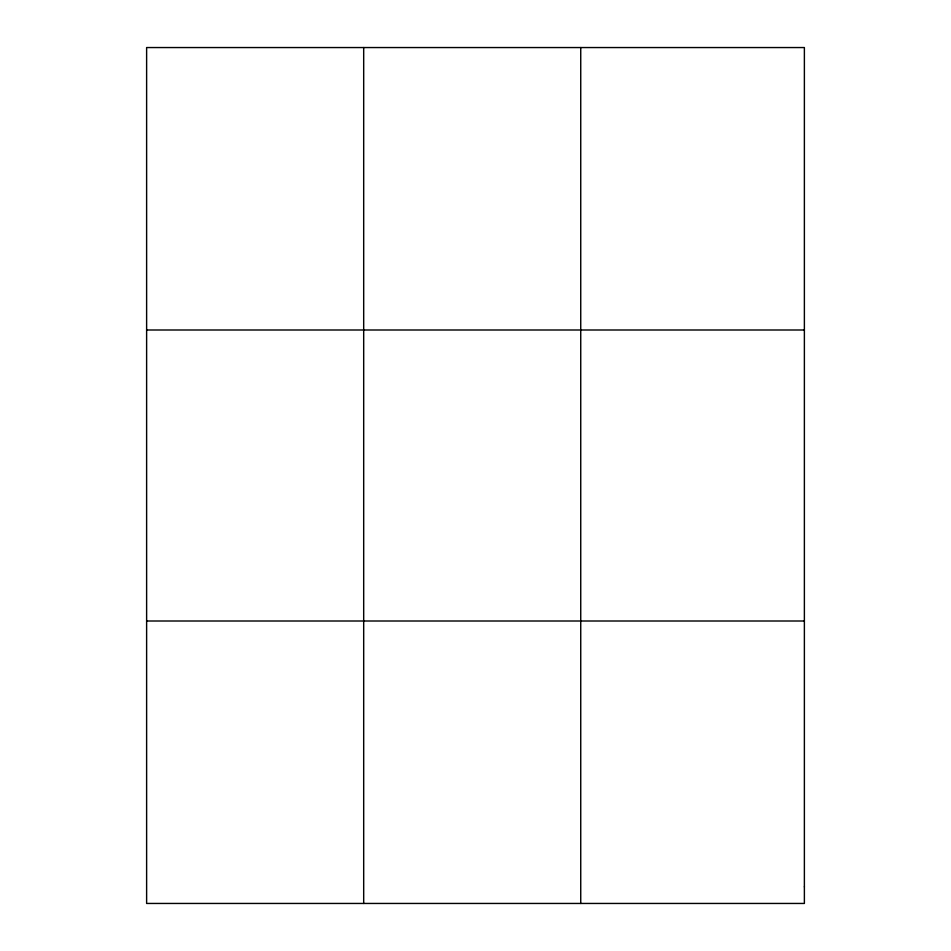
<?xml version="1.0" encoding="UTF-8"?>
<svg xmlns="http://www.w3.org/2000/svg" width="951" height="951" viewBox="0 0 951 951"><rect width="100%" height="100%" fill="white"/><g stroke="black" fill="none" stroke-linecap="round" stroke-linejoin="round"><path stroke-width="1.43" d="M363.686 47.55L363.686 903.45M580.74 47.55L580.74 903.45M146.62 329.997L804.38 329.997M146.62 621.003L804.38 621.003M804.38 886.831L804.38 903.45L146.62 903.45L146.62 47.55L804.38 47.55L804.38 886.831"/></g></svg>
